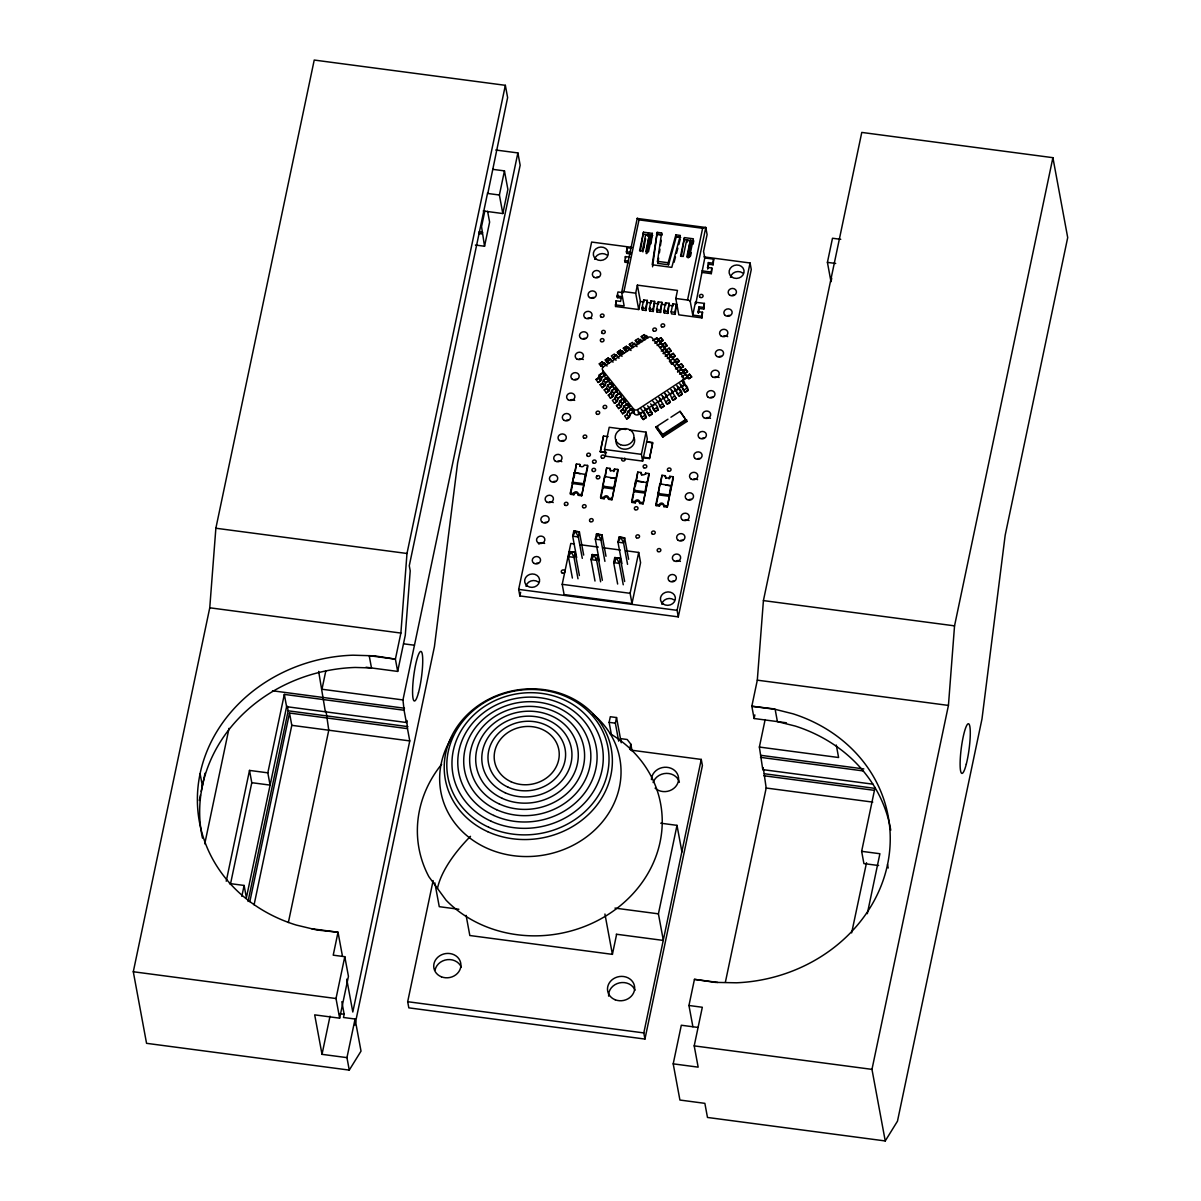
<?xml version="1.0" encoding="UTF-8"?>
<svg xmlns="http://www.w3.org/2000/svg" width="1201" height="1201" viewBox="0 0 1201 1201"><rect width="100%" height="100%" fill="white"/><g stroke="black" fill="none" stroke-linecap="round" stroke-linejoin="round"><path stroke-width="1.5" d="M341.835 1001.709L344.162 1014.275L343.486 1017.487L355.076 1019.018L361.021 1051.13L349.266 1070.106L146.552 1043.324L133.296 971.744L209.755 607.796L215.865 528.23L314.227 60.05L505.351 85.316L507.618 97.581L487.801 193.481L499.391 195.012L502.814 213.553L483.222 210.956M366.005 667.231L397.681 671.419L395.399 659.139L400.879 633.062L406.989 553.481L505.351 85.316M786.43 722.792L754.093 718.513L751.826 706.248L757.306 680.171L763.416 600.59L861.778 132.425L1052.902 157.676L1067.704 237.573L1005.177 535.211L981.983 718.964L897.477 1121.179L885.242 1140.95L707.479 1117.455L704.867 1103.344L679.916 1100.041L673.206 1063.846L681.312 1025.234L697.916 1027.425M885.242 1140.95L871.971 1069.37L948.43 705.422L954.54 625.856L1052.902 157.676M657.487 261.338L661.616 232.949L657.172 232.363L652.188 264.775L671.794 267.358L680.336 235.426L675.878 234.826L668.176 262.749L668.567 264.79L657.863 263.379L657.487 261.338L668.176 262.749M657.863 263.379L658.643 258.065M659.424 252.735L659.934 249.192M660.445 245.635L661.226 240.32M652.563 266.817L657.172 232.363M199.306 800.512L200.447 795.047M201.213 791.399L205.041 773.204M204.755 843.838L229.016 728.361M226.238 881.219L249.508 770.411L267.823 772.843L270.09 785.109L251.79 782.692L249.508 770.411M230.412 884.416L251.79 782.692M241.821 896.366L244.118 885.452L229.511 883.516M267.823 772.843L284.322 694.403L404.076 710.241L406.358 722.507L286.604 706.683L284.322 694.403M286.604 706.683L246.4 897.717L244.118 885.452M248.037 901.471L288.165 710.812L287.309 706.203M249.823 901.711L289.516 713.049L407.484 728.647L409.766 740.912L352.809 1012.008L346.729 979.16M254.087 904.833L291.798 725.329L289.516 713.049M325.801 670.999L321.973 689.239L402.966 699.943L404.076 710.241M288.36 922.533L328.774 730.208L326.056 711.322M484.814 211.046L481.541 226.644L484.543 246.25L475.401 245.034M484.543 246.25L489.618 222.11L487.606 211.316M397.681 671.419L405.262 635.329L410.217 570.835L409.271 565.761L487.651 192.67L487.801 193.481M499.391 195.012L504.45 170.887L492.875 169.356M349.266 1070.106L346.954 1057.631L322.018 1054.343L330.035 1016.151M322.018 1054.343L314.692 1014.86L339.643 1018.163L336.01 998.526L344.792 956.702L333.217 955.17L338.021 932.246L311.84 928.778M502.814 213.553L507.888 189.413L504.45 170.887M402.966 699.943L517.886 152.932L495.758 150.005M339.643 1018.163L348.44 976.338L344.792 956.702M406.358 722.507L406.779 720.495L407.484 728.647M346.954 1057.631L355.076 1019.018M354.926 1025.038L434.432 646.603L457.626 462.835L520.153 165.198L517.886 152.932M630.615 750.085L701.264 759.422L702.405 765.562L644.937 1039.06L408.82 1007.849L407.679 1001.709L433.126 880.573M704.011 256.894L750.07 262.989L751.271 269.534L678.295 616.879L519.868 595.936L518.667 589.391L591.628 242.047L632.161 247.406M519.868 595.936L520.634 592.288M585.397 473.975L583.461 484.964L572.322 483.493L574.258 472.503L585.668 474.515M570.31 493.086L576.435 463.961L579.768 464.412A2.282 2.027 -10.5 0 0 581.584 466.709A2.282 2.027 -10.5 0 0 584.226 464.997L587.559 465.433L587.799 466.664L581.674 495.788L578.342 495.337A2.282 2.027 -10.5 0 0 576.525 493.041A2.282 2.027 -10.5 0 0 573.883 494.752L570.535 494.317L570.31 493.086L573.658 493.521A2.282 2.027 -10.5 0 1 576.3 491.81A2.282 2.027 -10.5 0 1 578.101 494.121L578.342 495.337M570.535 494.317L572.292 485.985M572.637 484.318L573.312 481.106M573.988 477.878L574.663 474.665M574.994 473.089L576.435 463.961M699.087 306.825L699.387 308.462L703.846 309.047L703.546 307.411L699.087 306.825L698.066 311.659L702.525 312.245L701.985 317.905L678.82 314.842L675.788 298.479L677.469 290.432L637.371 285.132L640.403 301.496L638.722 309.543L615.558 306.48L616.098 300.82L620.557 301.406L621.563 296.587L617.104 296.001L617.96 291.978L623.304 292.684M628.408 262.704L624.85 262.238L625.391 256.579L629.849 257.164M626.397 251.745L630.855 252.345L631.156 253.981L626.712 253.381L626.397 251.745L627.252 247.736L630.81 248.202M615.558 306.48L616.098 300.82M621.863 298.223L617.419 297.638L617.975 294.951M626.712 253.381L627.252 247.736M615.257 304.844L624.16 306.015L621.638 292.444L637.266 218.192L639.007 219.873L702.615 228.28L705.753 227.364L707.104 234.54L703.561 251.429L704.777 257.975L695.784 303.853L695.469 302.217L704.386 303.403L703.846 309.047M625.841 550.749L638.692 552.445L640.583 562.668L631.996 603.533L564.095 594.555L562.203 584.332L570.79 543.468L574.453 543.948M621.638 292.444A2.552 1.096 11.9 0 1 623.919 291.618L639.007 219.873M579.392 575.519L575.084 552.295L569.469 551.559L568.403 556.633L572.382 578.056M583.686 555.087L579.377 531.863L573.763 531.127L572.697 536.201L576.675 557.624M581.674 495.788L587.559 465.433M650.987 243.833L652.368 233.384L643.466 232.198L639.578 250.709L642.25 251.054L645.628 234.961L649.186 235.441L646.198 253.576M640.313 251.069L643.466 232.198M606.49 452.897L600.245 451.531L603.502 436.008L608.111 436.609M600.35 452.086L603.502 436.008M643.751 247.736L645.628 238.804M642.895 251.925L644.412 244.779M638.722 309.543L635.689 293.179L637.371 285.132M647.789 236.357L648.54 232.784M649.186 235.441L645.808 251.519L648.48 251.88L652.368 233.384M629.474 429.958L646.048 432.15L647.309 438.92L642.64 461.109L605.799 456.23L604.538 449.459L609.207 427.286L625.781 429.478M646.904 253.516L650.747 235.246M615.648 477.968L613.711 488.972L602.572 487.486L604.508 476.497L615.903 478.508L610.333 477.773M600.56 497.079L606.67 467.97L610.018 468.405A2.282 2.027 -10.5 0 0 611.834 470.717A2.282 2.027 -10.5 0 0 614.477 468.99L617.809 469.441L618.05 470.657L611.925 499.781L608.577 499.346A2.282 2.027 -10.5 0 0 606.775 497.034A2.282 2.027 -10.5 0 0 604.133 498.76L600.785 498.31L600.56 497.079L603.908 497.529A2.282 2.027 -10.5 0 1 606.55 495.803A2.282 2.027 -10.5 0 1 608.352 498.115L608.577 499.346M600.785 498.31L603.563 485.099M605.244 477.082L606.67 467.97M641.98 307.981L643.676 299.935L647.324 300.415L646.018 310.504L642.37 310.023L641.98 307.981L645.628 308.462L646.018 310.504M642.37 310.023L643.045 306.81M605.98 556.288L602.016 534.865L596.402 534.115L595.336 539.189L599.299 560.612M645.628 308.462L647.324 300.415M649.276 308.942L650.972 300.896L654.605 301.376L653.299 311.464L649.651 310.984L649.276 308.942L652.924 309.423L653.299 311.464M649.651 310.984L650.326 307.771M611.925 499.781L617.809 469.441M652.924 309.423L654.605 301.376M656.572 309.903L658.253 301.856L661.901 302.337L660.595 312.425L656.947 311.945L656.572 309.903L660.22 310.383L660.595 312.425M656.947 311.945L657.623 308.732M660.22 310.383L661.901 302.337M663.853 310.864L665.549 302.817L669.197 303.313L667.876 313.401L664.243 312.921L663.853 310.864L667.501 311.344L667.876 313.401M664.243 312.921L664.919 309.693M628.618 559.276L624.64 537.853L619.025 537.117L617.96 542.176L621.938 563.599M667.501 311.344L669.197 303.313M690.185 240.861L686.807 256.939L689.479 257.299L693.367 238.789L684.45 237.618L680.562 256.113L683.234 256.474L686.612 240.38L690.185 240.861L687.557 257.194M681.297 256.489L684.45 237.618M646.769 482.081L644.832 493.071L633.693 491.599L635.629 480.61L647.024 482.622M671.149 311.825L672.845 303.793L676.478 304.273L675.172 314.362L671.524 313.881L671.149 311.825L674.797 312.32L675.172 314.362M631.681 501.192L637.791 472.083L641.139 472.518A2.282 2.027 -10.5 0 0 642.94 474.83A2.282 2.027 -10.5 0 0 645.598 473.104L648.93 473.554L649.156 474.77L643.045 503.895L639.698 503.459A2.282 2.027 -10.5 0 0 637.896 501.147A2.282 2.027 -10.5 0 0 635.239 502.859L631.906 502.423L631.681 501.192L635.014 501.643A2.282 2.027 -10.5 0 1 637.671 499.916A2.282 2.027 -10.5 0 1 639.472 502.228L639.698 503.459M642.64 461.109L641.394 454.338L646.048 432.15M631.906 502.423L633.648 494.091M634.008 492.425L634.683 489.212M635.359 486L636.035 482.772M636.365 481.196L637.791 472.083M674.797 312.32L676.478 304.273M688.143 257.975L691.221 243.353L690.635 240.185M690.56 255.978L691.266 252.615M693.037 244.208L693.743 240.846L684.825 239.66M649.486 458.587L652.638 442.493L646.498 441.683L652.744 443.064L649.486 458.587L643.346 457.776M643.045 503.895L648.93 473.554M701.985 317.905L701.684 316.268L692.767 315.082L690.26 301.511A2.552 1.096 11.9 0 0 687.542 300.04L702.615 228.28M690.26 301.511L705.798 227.499L637.191 218.432M631.996 603.533L630.105 593.309L638.692 552.445M692.767 315.082L695.469 302.217M611.459 734.967L609.132 722.356L610.303 716.727L616.548 717.552L621.217 742.758M670.969 485.279L669.032 496.283L657.893 494.797L659.829 483.808L671.224 485.82L665.654 485.084M655.866 504.39L661.991 475.281L665.339 475.716A2.282 2.027 -10.5 0 0 667.14 478.028A2.282 2.027 -10.5 0 0 669.798 476.302L673.13 476.752L673.356 477.968L667.246 507.092L663.898 506.657A2.282 2.027 -10.5 0 0 662.096 504.345A2.282 2.027 -10.5 0 0 659.439 506.071L656.106 505.621L655.866 504.39L659.214 504.84A2.282 2.027 -10.5 0 1 661.871 503.114A2.282 2.027 -10.5 0 1 663.673 505.426L663.898 506.657M656.106 505.621L658.869 492.41M660.565 484.393L661.991 475.281M708.68 264.22L707.674 269.054L708.38 262.584L712.839 263.169L713.139 264.805L708.68 264.22L708.38 262.584M699.387 308.462L698.381 313.296L698.066 311.659M618.695 741.182L615.362 723.182L616.548 717.552M701.684 316.268L702.525 312.245M703.546 307.411L704.386 303.403M702.375 272.477L711.277 273.663L711.818 268.003L707.359 267.418M712.839 263.169L713.679 259.146L704.777 257.975M711.277 273.663L711.818 268.003M713.139 264.805L713.679 259.146M667.246 507.092L673.13 476.752M629.684 749.409L630.795 744.11L627.192 739.501L620.332 738.585M678.295 616.879L677.094 610.333L750.07 262.989M466.093 915.357L469.831 935.519L612.405 954.36L616.593 934.423M616.293 934.213L663.342 940.428L658.418 913.841L677.004 825.357L660.715 823.195M644.937 1039.06L643.811 1032.92L701.264 759.422M831.723 278.287L831.002 281.725L827.414 262.373L832.488 238.248L840.76 239.329M692.902 1026.765L688.954 1005.492L694.448 979.355L717.763 982.433M754.093 718.513L754.859 714.91M673.206 1063.846L698.156 1067.149L694.208 1045.876L702.315 1007.264L688.954 1005.492M873.037 784.193L762.77 769.616L759.377 747.052L765.142 719.594M762.77 769.616L763.19 767.604M725.389 982.178L766.178 788.021L763.476 769.135M878.622 865.531L863.909 863.594L861.642 851.329L875.049 787.481M851.644 932.907L866.522 862.738M867.317 913.676L879.898 853.731L861.642 851.329M674.061 262.313L675.487 256.984M676.448 253.441L677.859 248.112M678.82 244.569L680.231 239.239M668.567 264.79L676.253 236.882L675.878 234.826M598.278 378.015L599.359 374.802L603.112 372.37L605.154 374.982L601.926 377.534L600.845 380.747L598.143 382.488L596.026 379.471L598.278 378.015L600.32 380.627L598.143 382.488M600.32 380.627L601.401 377.414L605.154 374.982M602.362 383.239L603.442 380.011L607.196 377.594L609.237 380.192L606.01 382.744L604.929 385.971L602.241 387.713L600.11 384.695L602.362 383.239L604.403 385.851L602.241 387.713M604.403 385.851L605.484 382.624L609.237 380.192M606.445 388.448L607.526 385.236L611.279 382.804L613.321 385.416L610.093 387.968L609.012 391.181L606.325 392.922L604.208 389.905L606.445 388.448L608.487 391.061L606.325 392.922M608.487 391.061L609.568 387.848L613.321 385.416M610.528 393.673L611.624 390.445L615.362 388.028L617.404 390.625L614.176 393.177L613.095 396.405L610.408 398.147L608.291 395.129L610.528 393.673L612.57 396.285L610.408 398.147M612.57 396.285L613.666 393.057L617.404 390.625M614.612 398.882L615.708 395.669L619.446 393.237L621.487 395.85L618.26 398.402L617.179 401.614L614.492 403.356L612.375 400.338L614.612 398.882L616.668 401.494L614.492 403.356M615.137 399.002L616.218 395.79L619.446 393.237M616.668 401.494L617.749 398.282L621.487 395.85M618.71 404.106L619.791 400.879L623.529 398.462L625.571 401.059L622.343 403.611L621.262 406.839L618.575 408.58L616.458 405.563L618.71 404.106L620.752 406.719L618.575 408.58M620.752 406.719L621.833 403.491L625.571 401.059M622.794 409.316L623.874 406.103L627.613 403.671L629.654 406.283L626.427 408.835L625.346 412.048L622.658 413.79L620.542 410.772L622.794 409.316L624.835 411.928L622.658 413.79M624.835 411.928L625.916 408.7L629.654 406.283M626.877 414.54L627.958 411.312L631.696 408.895L633.738 411.493L630.525 414.045L629.429 417.272L626.742 419.014L624.625 415.996L626.877 414.54L628.919 417.152L626.742 419.014M628.919 417.152L630 413.925L633.738 411.493M600.89 365.689L603.878 363.753L602.347 361.801L599.359 363.738L600.89 365.689L604.493 362.807L607.045 366.065M601.866 365.554L601.266 366.5L599.359 363.738M603.878 363.753L604.493 362.807M604.268 364.549L604.869 363.603M606.88 361.816L609.883 359.865L608.352 357.913L605.349 359.85L606.88 361.816L610.483 358.919L613.035 362.192M607.871 361.666L607.256 362.612L605.349 359.85M609.883 359.865L610.483 358.919M616.488 355.046L612.885 357.928L616.488 355.046L619.04 358.303M613.861 357.778L613.261 358.724L611.354 355.976L614.342 354.025L615.873 355.991M618.875 354.04L621.878 352.103L620.347 350.152L617.344 352.088L618.875 354.04L622.478 351.157L624.175 353.334M621.878 352.103L622.478 351.157M628.468 347.269L624.865 350.167L628.468 347.269L631.02 350.527M625.856 350.016L625.256 350.962L623.334 348.2L626.337 346.263L627.868 348.215M628.859 348.065L628.243 349.011L626.337 346.263M630.87 346.278L633.873 344.327L632.342 342.375L629.339 344.312L630.87 346.278L634.473 343.381L637.025 346.654M631.846 346.128L631.246 347.074L629.339 344.312M633.873 344.327L634.473 343.381M636.86 342.39L639.863 340.453L638.332 338.487L635.329 340.438L636.86 342.39L640.463 339.508L642.175 341.669M635.329 340.438L637.251 343.186L637.851 342.24M639.863 340.453L640.463 339.508M642.865 338.502L645.868 336.565L644.321 334.614L641.334 336.55L642.865 338.502L646.468 335.619L648.165 337.796M643.841 338.352L643.241 339.298L641.334 336.55M645.868 336.565L646.468 335.619M657.848 426.715L657.593 427.856L662.186 433.726L663.462 433.876L684.66 420.155L684.9 419.014M602.752 370.403L633.588 409.001A3.018 2.687 -10.5 0 0 637.761 409.526L682.363 380.372A2.987 2.657 -10.5 0 0 683.114 376.619L652.023 337.781A2.987 2.657 -10.5 0 0 648.105 337.496L603.563 366.74A3.002 2.672 -10.5 0 0 602.752 370.403L603.653 375.312L618.5 393.898M620.797 396.75L634.503 413.91A3.018 2.687 -10.5 0 0 638.677 414.435L683.264 385.281M599.434 364.143L602.347 361.801M605.424 360.27L608.352 357.913M620.422 350.557L622.253 352.899L622.854 351.953L619.251 354.835L617.419 352.493L620.347 350.152M626.412 346.669L623.334 348.2M641.409 336.956L644.321 334.614M637.251 343.186L640.238 341.249M653.014 340.288L656.767 337.871L660.73 341.745L662.967 340.288L660.925 337.691L658.688 339.147M653.089 340.709L656.392 338.562L660.355 342.45L662.967 340.288M658.313 339.838L660.925 337.691M655.055 342.901L658.809 340.468L660.73 341.745M655.13 343.306L658.433 341.174M603.968 380.132L607.196 377.594M657.097 345.513L660.85 343.081L664.814 346.969L667.05 345.513L665.009 342.901L662.772 344.357M658.283 345.197L660.475 343.771M602.887 383.359L600.11 384.695M662.397 345.062L665.009 342.901M660.4 347.314L662.892 345.693L664.814 346.969M660.325 347.81L662.517 346.383L664.438 347.659L667.05 345.513M666.855 349.581L669.092 348.125L671.149 350.722L668.897 352.178L664.934 348.305L661.256 351.127M609.147 384.635L611.279 382.804M662.367 350.422L664.558 348.996L666.48 350.272M606.97 388.569L604.208 389.905M663.222 353.334L666.975 350.902L668.897 352.178M663.297 353.74L666.6 351.608L668.522 352.884L671.149 350.722M615.362 388.028L612.135 390.565L611.054 393.793L608.291 395.129M665.264 355.946L669.017 353.514L672.98 357.403L675.232 355.946L673.191 353.334L670.939 354.79M665.354 356.352L668.657 354.205L672.605 358.093L675.232 355.946M670.563 355.496L673.191 353.334M667.321 358.544L671.059 356.127L672.98 357.403M668.492 358.243L670.698 356.817M673.1 358.739L669.362 361.156L671.404 363.768L675.142 361.336L677.064 362.612L679.316 361.156L677.274 358.559L675.022 360.015L673.1 358.739L675.142 361.336M674.647 360.705L677.274 358.559M671.479 364.173L674.782 362.041L676.688 363.318L679.316 361.156M674.692 365.569L677.184 363.948L681.147 367.836L683.399 366.38L681.357 363.768L679.105 365.224M623.529 398.462L620.301 400.999L622.343 403.611M619.221 404.227L616.458 405.563M675.487 368.977L679.226 366.56L681.147 367.836M676.658 368.677L678.865 367.251L680.772 368.527L683.399 366.38M624.385 406.223L627.613 403.671M677.529 371.589L681.267 369.157L685.231 373.046L687.482 371.589L685.441 368.992L683.189 370.448M677.604 371.995L680.907 369.863M682.814 371.139L685.441 368.992M679.571 374.202L683.309 371.77L685.231 373.046M680.742 373.901L682.949 372.475L684.855 373.751L687.482 371.589M681.613 376.814L685.351 374.382L689.314 378.27L691.566 376.814L689.524 374.202L687.272 375.658M628.483 411.433L631.696 408.895M686.897 376.363L689.524 374.202M683.654 379.411L687.392 376.994L689.314 378.27M683.729 379.831L687.032 377.684L688.939 378.961L691.566 376.814M643.316 411.853C649.966 417.768 641.439 423.292 640.313 413.805L643.316 411.853L640.764 408.595M649.321 407.98L650.747 411.523L647.759 413.474L646.318 409.916L649.321 407.98L647.609 405.803M655.085 404.106C662.126 409.871 653.404 415.606 652.308 406.028L655.311 404.091L652.834 401.239M679.301 388.554C685.951 394.468 677.424 399.993 676.298 390.49L679.301 388.554L677.589 386.377M685.291 384.665C691.941 390.58 683.414 396.105 682.288 386.617L685.291 384.665L682.814 381.813M641.754 417.347L644.757 415.411M653.749 409.586L656.752 407.649M661.286 407.664C667.936 402.32 660.79 411.418 659.739 405.698L662.742 403.761L658.824 397.351M668.747 399.873C673.07 402.065 666.315 406.448 665.744 401.825L668.747 399.873L664.829 393.463M673.266 399.888C679.931 394.544 672.77 403.656 671.734 397.936L674.737 395.985L670.819 389.589M677.739 394.048L680.742 392.111M683.729 390.16L686.732 388.223M643.286 419.314L646.288 417.363M652.278 413.489C643.796 418.113 656.527 414.48 650.747 411.523M655.281 411.538L658.283 409.601M667.276 403.776L670.278 401.825M679.271 396L682.273 394.063M685.261 392.126L688.263 390.175M670.954 417.227L680.036 411.342L686.987 421.461L662.757 437.149L655.821 427.046L667.936 419.194M662.757 437.149L662.457 435.513L686.687 419.825M656.482 234.12L661.826 234.826M676.073 236.702L679.646 237.182M657.548 234.405L662.006 234.991L661.616 232.949M676.253 236.882L680.712 237.468M643.841 234.24L652.759 235.426M827.414 262.373L835.686 263.469M478.944 231.883L482.607 232.363M478.614 233.489L482.262 233.97M624.55 260.602L628.108 261.067M702.06 270.841L710.977 272.026M623.919 291.618L635.689 293.179M675.788 298.479L687.542 300.04M640.403 301.496L644.051 301.976L643.676 299.935M647.699 302.457L651.347 302.937L650.972 300.896M654.995 303.418L658.643 303.913L658.253 301.856M662.276 304.393L665.924 304.874L665.549 302.817M669.573 305.354L673.221 305.835L672.845 303.793M604.538 449.459L641.394 454.338M600.245 451.531L606.385 452.342M643.241 457.206L649.381 458.016M580.098 473.779L574.258 472.503M637.746 481.391L643.316 482.126M572.231 482.156L583.371 483.628M602.482 486.15L613.621 487.621M633.603 490.263L644.742 491.734M657.803 493.461L668.942 494.932M578.101 494.121L581.449 494.557M608.352 498.115L611.699 498.55M639.472 502.228L642.82 502.664M663.673 505.426L667.005 505.861M579.963 544.684L598.308 547.101M603.818 547.836L620.332 550.013M215.865 528.23L406.989 553.481M763.416 600.59L954.54 625.856M562.203 584.332L630.105 593.309M518.667 589.391L677.094 610.333M209.755 607.796L400.879 633.062M757.306 680.171L948.43 705.422M403.596 643.811L414.45 645.237M609.132 722.356L615.362 723.182M759.377 747.052L838.598 757.516L836.286 745.04M272.492 690.785L404.497 708.23M760.924 755.339L863.834 768.94M760.503 757.351L863.414 770.952M288.165 710.812L407.905 726.635M764.331 773.744L874.598 788.321M763.911 775.756L874.178 790.318M291.798 725.329L409.766 740.912M766.178 788.021L872.782 802.118M614.972 908.106L658.418 913.841M458.872 909.262L439.266 906.68L434.837 882.84M407.679 1001.709L643.811 1032.92M133.296 971.744L336.01 998.526M694.208 1045.876L871.971 1069.37M339.147 1013.614L344.162 1014.275M694.448 979.355L715.286 982.388L736.528 982.793A155.019 137.89 -10.5 0 0 887.539 864.525A155.019 137.89 -10.5 0 0 793.035 713.814L772.783 708.74L751.826 706.248L775.14 709.326L777.407 721.606L795.317 726.08A155.019 137.89 -10.5 0 1 890.752 830.191M619.025 537.117L624.64 537.853L623.574 542.927L627.553 564.35M596.402 534.115L602.016 534.865L600.95 539.925L604.914 561.362M573.763 531.127L579.377 531.863L578.312 536.937L582.29 558.36M569.469 551.559L575.084 552.295L574.018 557.369L577.996 578.792M661 338.097L663.042 340.709M665.084 343.306L667.125 345.918M671.224 351.142L669.092 348.125M673.266 353.74L675.307 356.352M677.349 358.964L679.391 361.576M683.474 366.785L681.357 363.768M685.516 369.398L687.557 372.01M689.599 374.607L691.641 377.219M675.022 360.015L677.064 362.612M656.767 337.871L660.355 342.45M660.85 343.081L662.892 345.693M664.934 348.305L666.975 350.902M669.017 353.514L672.605 358.093M677.184 363.948L679.226 366.56M681.267 369.157L684.855 373.751M685.351 374.382L687.392 376.994M664.558 348.996L666.6 351.608M688.338 390.58L685.065 384.695M644.412 335.019L646.243 337.361M680.592 384.44L682.288 386.617M643.466 337.556L645.162 339.733M679.811 383.765L685.336 392.532M676.824 385.701L682.348 394.468M674.602 388.328L676.298 390.49M673.821 387.638L679.346 396.42M637.476 341.444L639.172 343.621M671.599 390.265L673.296 392.442L670.308 394.378L667.831 391.526M674.512 396.015L676.343 398.357M631.471 345.333L633.182 347.509M671.509 397.951L673.341 400.293M664.754 393.057L667.306 396.315L664.303 398.267L662.607 396.09M686.987 421.461L680.036 411.342M668.507 399.903L670.353 402.245M625.481 349.221L627.177 351.383M661.826 395.414L665.744 401.825M665.519 401.84L667.351 404.182M659.604 398.026L661.301 400.203L658.313 402.155L655.836 399.302M662.517 403.776L664.348 406.118M619.476 353.094L622.028 356.352M659.514 405.728L661.361 408.07M656.527 407.664L658.358 410.006M650.612 403.851L652.308 406.028M613.486 356.982L616.038 360.24M655.356 411.958L652.083 406.058M652.353 413.895L649.08 407.995M644.607 407.74L646.318 409.916M643.841 407.064L649.366 415.831M607.481 360.87L609.192 363.047M655.821 427.046L662.457 435.513M646.363 417.783L643.09 411.883M638.617 411.628L640.313 413.805M601.491 364.744L603.187 366.921M643.361 419.719L640.088 413.82M605.229 375.388L603.187 372.775L599.884 374.922L598.804 378.135L596.026 379.471M607.271 378L609.312 380.612M615.437 388.433L617.479 391.046M619.521 393.643L621.563 396.255M623.604 398.867L625.646 401.479M627.688 404.076L629.729 406.689M631.786 409.301L633.828 411.913M599.359 374.802L601.401 377.414M603.442 380.011L605.484 382.624M607.526 385.236L609.568 387.848M611.624 390.445L613.666 393.057M615.708 395.669L617.749 398.282M619.791 400.879L621.833 403.491M623.874 406.103L625.916 408.7M627.958 411.312L630 413.925M625.346 412.048L623.304 409.436L620.542 410.772M670.068 394.393L671.734 397.936M658.088 402.17L659.739 405.698M887.539 864.525L888.185 868.038M686.612 240.38L687.002 242.437M683.114 376.619L683.729 379.891M682.363 380.372L682.964 383.644M669.798 476.302L670.023 477.533M625.391 256.579L625.691 258.215M665.339 475.716L665.564 476.947A2.282 2.027 -10.5 0 0 665.924 478.448M659.214 504.84L659.439 506.071M617.104 296.001L617.419 297.638M637.761 409.526L638.677 414.435M645.598 473.104L645.823 474.335M633.588 409.001L634.503 413.91M641.139 472.518L641.364 473.749A2.282 2.027 -10.5 0 0 641.724 475.251M635.014 501.643L635.239 502.859M614.477 468.99L614.702 470.222M677.004 825.357L681.928 851.944M610.018 468.405L610.258 469.636A2.282 2.027 -10.5 0 0 610.603 471.137M624.655 581.494L620.347 558.285L614.732 557.549L613.666 562.608L617.644 584.031M623.259 584.782L619.281 563.359L616.533 557.865L614.732 557.549L615.392 561.107M603.908 497.529L604.133 498.76M602.347 580.293L597.723 555.297L592.108 554.547L591.042 559.621L595.005 581.044M579.768 464.412L580.008 465.643A2.282 2.027 -10.5 0 0 580.008 466.423M600.62 581.794L596.657 560.357L593.894 554.877L592.108 554.547L592.769 558.12M630.795 744.11L632.086 751.03M573.658 493.521L573.883 494.752M604.929 914.021L612.405 954.36M318.655 671.404L325.351 711.803M342.375 955.696L338.021 932.246L316.824 929.979L296.302 925.07A155.214 138.055 -10.5 0 1 200.087 773.669A155.214 138.055 -10.5 0 1 353.004 655.191L374.427 655.836L395.399 659.139L369.202 655.686L371.484 667.951L355.286 667.456A155.214 138.055 -10.5 0 0 202.489 838.133M200.087 773.669L202.369 785.934M669.693 478.283A2.282 2.027 -10.5 0 1 669.062 478.869M634.143 437.704A9.413 8.362 -10.5 0 1 625.991 449.159A9.413 8.362 -10.5 0 1 616.083 439.596M730.448 277.281A7.521 6.681 -10.5 0 1 742.698 272.987M714.985 376.964A4.158 3.693 -10.5 0 1 719.054 377.504M525.978 586.253A7.521 6.681 -10.5 0 1 538.228 581.96M697.811 458.692A4.158 3.693 -10.5 0 1 699.958 458.467M676.343 560.852A4.158 3.693 -10.5 0 1 680.427 561.392M594.66 259.326A7.521 6.681 -10.5 0 1 606.91 255.032M553.436 481.601A4.158 3.693 -10.5 0 1 555.568 481.376M723.572 336.1A4.158 3.693 -10.5 0 1 727.641 336.64M661.766 604.193A7.521 6.681 -10.5 0 1 674.016 599.899M596.717 475.896A1.847 1.636 -10.5 0 1 596.777 476.752M672.05 581.284A4.158 3.693 -10.5 0 1 674.196 581.059M680.637 540.42A4.158 3.693 -10.5 0 1 682.784 540.195M684.93 519.988A4.158 3.693 -10.5 0 1 689.014 520.528M689.224 499.556A4.158 3.693 -10.5 0 1 691.371 499.331M693.517 479.124A4.158 3.693 -10.5 0 1 697.586 479.664M702.105 438.26A4.158 3.693 -10.5 0 1 704.251 438.035M706.398 417.828A4.158 3.693 -10.5 0 1 710.467 418.368M710.692 397.396A4.158 3.693 -10.5 0 1 712.824 397.171M719.279 356.532A4.158 3.693 -10.5 0 1 721.411 356.307M727.866 315.668A4.158 3.693 -10.5 0 1 729.998 315.443M732.16 295.236A4.158 3.693 -10.5 0 1 734.291 295.011M536.262 563.329A4.158 3.693 -10.5 0 1 538.393 563.119M538.784 544.053A4.158 3.693 -10.5 0 1 544.623 543.437M544.849 522.465A4.158 3.693 -10.5 0 1 546.98 522.255M549.142 502.033A4.158 3.693 -10.5 0 1 553.211 502.573M557.729 461.169A4.158 3.693 -10.5 0 1 561.798 461.709M562.023 440.737A4.158 3.693 -10.5 0 1 564.155 440.512M566.302 420.305A4.158 3.693 -10.5 0 1 568.448 420.08M570.595 399.873A4.158 3.693 -10.5 0 1 574.678 400.413M574.889 379.441A4.158 3.693 -10.5 0 1 577.035 379.216M579.182 359.009A4.158 3.693 -10.5 0 1 583.266 359.549M583.476 338.577A4.158 3.693 -10.5 0 1 585.623 338.352M587.769 318.145A4.158 3.693 -10.5 0 1 591.838 318.685M592.063 297.713A4.158 3.693 -10.5 0 1 594.21 297.488M596.357 277.281A4.158 3.693 -10.5 0 1 598.503 277.056M624.625 458.106A1.847 1.636 -10.5 0 1 624.82 460.418A1.847 1.636 -10.5 0 1 622.223 460.689A1.847 1.636 -10.5 0 1 622.028 458.377M684.03 381.528A2.987 2.657 -10.5 0 1 684.075 384.5M614.372 470.972A2.282 2.027 -10.5 0 1 613.756 471.558M653.119 782.557A13.646 12.145 -10.5 0 1 666.555 773.369A13.646 12.145 -10.5 0 1 679.391 782.271M651.407 779.584A13.646 12.145 -10.5 0 1 668.927 767.619A13.646 12.145 -10.5 0 1 676.583 785.394A13.646 12.145 -10.5 0 1 655.1 788.156M435.092 969.988A13.646 12.145 -10.5 0 1 447.448 959.644A13.646 12.145 -10.5 0 1 461.289 967.255M608.637 996.139A13.646 12.145 -10.5 0 1 619.431 982.898A13.646 12.145 -10.5 0 1 635.044 990.209M609.943 733.571A122.862 109.276 -10.5 0 1 630.135 896.712A122.862 109.276 -10.5 0 1 446.066 900.18L428.877 876.7A122.862 109.276 -10.5 0 1 441.638 764.256M437.479 888.44A104.412 43.867 -36.2 0 1 470.492 836.316M593.234 714.355A91.006 80.947 -10.5 0 1 600.095 824.547A91.006 80.947 -10.5 0 1 477.593 843.312A91.006 80.947 -10.5 0 1 452.927 735.853M597.723 555.297L596.657 560.357L591.042 559.621L593.894 554.877L597.723 555.297M620.347 558.285L619.281 563.359L613.666 562.608L616.533 557.865L620.347 558.285M575.564 531.458L572.697 536.201L578.312 536.937L575.564 531.458M571.271 551.89L568.403 556.633L574.018 557.369L571.271 551.89M598.188 534.445L595.336 539.189L600.95 539.925L598.188 534.445M620.827 537.432L617.96 542.176L623.574 542.927L620.827 537.432M418.458 692.782A24.981 3.918 -82.5 0 0 421.596 651.978A24.981 3.918 -82.5 0 0 412.904 683.894A24.981 3.918 -82.5 0 0 418.458 692.782M620.512 444.715A9.413 8.362 -10.5 0 0 633.948 436.023A9.413 8.362 -10.5 0 0 619.311 430.258A9.413 8.362 -10.5 0 0 620.512 444.715M583.07 507.588A1.847 1.636 -10.5 0 0 586.073 506.537A1.847 1.636 -10.5 0 0 583.656 504.765A1.847 1.636 -10.5 0 0 583.07 507.588M538.003 542.732A4.158 3.693 -10.5 0 0 544.774 540.345A4.158 3.693 -10.5 0 0 539.339 536.352A4.158 3.693 -10.5 0 0 538.003 542.732M602.241 333.308A1.847 1.636 -10.5 0 0 605.244 332.257A1.847 1.636 -10.5 0 0 602.827 330.485A1.847 1.636 -10.5 0 0 602.241 333.308M550.884 481.436A4.158 3.693 -10.5 0 0 557.654 479.049A4.158 3.693 -10.5 0 0 552.22 475.056A4.158 3.693 -10.5 0 0 550.884 481.436M595.921 259.026A7.521 6.681 -10.5 0 0 608.156 254.732A7.521 6.681 -10.5 0 0 598.338 247.511A7.521 6.681 -10.5 0 0 595.921 259.026M731.709 276.981A7.521 6.681 -10.5 0 0 743.959 272.672A7.521 6.681 -10.5 0 0 734.126 265.466A7.521 6.681 -10.5 0 0 731.709 276.981M561.918 572.832A1.847 1.636 -10.5 0 0 564.92 571.781A1.847 1.636 -10.5 0 0 562.503 570.01A1.847 1.636 -10.5 0 0 561.918 572.832M663.027 603.893A7.521 6.681 -10.5 0 0 675.277 599.599A7.521 6.681 -10.5 0 0 665.444 592.378A7.521 6.681 -10.5 0 0 663.027 603.893M601.641 457.971A1.847 1.636 -10.5 0 0 604.643 456.92A1.847 1.636 -10.5 0 0 602.226 455.134A1.847 1.636 -10.5 0 0 601.641 457.971M712.433 376.784A4.158 3.693 -10.5 0 0 719.204 374.412A4.158 3.693 -10.5 0 0 713.769 370.418A4.158 3.693 -10.5 0 0 712.433 376.784M527.239 585.938A7.521 6.681 -10.5 0 0 539.489 581.644A7.521 6.681 -10.5 0 0 529.656 574.438A7.521 6.681 -10.5 0 0 527.239 585.938M592.558 471.257A1.847 1.636 -10.5 0 0 595.576 470.207A1.847 1.636 -10.5 0 0 593.159 468.435A1.847 1.636 -10.5 0 0 592.558 471.257M643.781 467.744A1.847 1.636 -10.5 0 0 646.784 466.679A1.847 1.636 -10.5 0 0 644.367 464.907A1.847 1.636 -10.5 0 0 643.781 467.744M533.709 563.164A4.158 3.693 -10.5 0 0 540.48 560.777A4.158 3.693 -10.5 0 0 535.045 556.784A4.158 3.693 -10.5 0 0 533.709 563.164M600.98 341.534A1.847 1.636 -10.5 0 0 603.983 340.483A1.847 1.636 -10.5 0 0 601.566 338.712A1.847 1.636 -10.5 0 0 600.98 341.534M695.259 458.512A4.158 3.693 -10.5 0 0 702.045 456.14A4.158 3.693 -10.5 0 0 696.595 452.146A4.158 3.693 -10.5 0 0 695.259 458.512M673.806 560.672A4.158 3.693 -10.5 0 0 680.577 558.3A4.158 3.693 -10.5 0 0 675.142 554.307A4.158 3.693 -10.5 0 0 673.806 560.672M580.924 338.397A4.158 3.693 -10.5 0 0 587.709 336.025A4.158 3.693 -10.5 0 0 582.26 332.031A4.158 3.693 -10.5 0 0 580.924 338.397M653.449 330.936A1.847 1.636 -10.5 0 0 656.452 329.885A1.847 1.636 -10.5 0 0 654.035 328.113A1.847 1.636 -10.5 0 0 653.449 330.936M661.646 326.777A1.847 1.636 -10.5 0 0 664.648 325.726A1.847 1.636 -10.5 0 0 662.231 323.955A1.847 1.636 -10.5 0 0 661.646 326.777M596.852 478.538A1.847 1.636 -10.5 0 0 599.854 477.488A1.847 1.636 -10.5 0 0 597.437 475.716A1.847 1.636 -10.5 0 0 596.852 478.538M657.818 551.499A1.847 1.636 -10.5 0 0 660.82 550.433A1.847 1.636 -10.5 0 0 658.403 548.662A1.847 1.636 -10.5 0 0 657.818 551.499M690.965 478.944A4.158 3.693 -10.5 0 0 697.751 476.572A4.158 3.693 -10.5 0 0 692.301 472.578A4.158 3.693 -10.5 0 0 690.965 478.944M699.552 438.08A4.158 3.693 -10.5 0 0 706.338 435.708A4.158 3.693 -10.5 0 0 700.889 431.714A4.158 3.693 -10.5 0 0 699.552 438.08M634.984 509.629A1.847 1.636 -10.5 0 0 637.986 508.563A1.847 1.636 -10.5 0 0 635.569 506.792A1.847 1.636 -10.5 0 0 634.984 509.629M572.337 379.261A4.158 3.693 -10.5 0 0 579.122 376.889A4.158 3.693 -10.5 0 0 573.688 372.895A4.158 3.693 -10.5 0 0 572.337 379.261M721.02 335.92A4.158 3.693 -10.5 0 0 727.791 333.548A4.158 3.693 -10.5 0 0 722.356 329.554A4.158 3.693 -10.5 0 0 721.02 335.92M703.846 417.648A4.158 3.693 -10.5 0 0 710.617 415.276A4.158 3.693 -10.5 0 0 705.182 411.282A4.158 3.693 -10.5 0 0 703.846 417.648M564.965 505.201A1.847 1.636 -10.5 0 0 567.968 504.15A1.847 1.636 -10.5 0 0 565.551 502.378A1.847 1.636 -10.5 0 0 564.965 505.201M716.727 356.352A4.158 3.693 -10.5 0 0 723.497 353.98A4.158 3.693 -10.5 0 0 718.063 349.986A4.158 3.693 -10.5 0 0 716.727 356.352M601.01 316.989A1.847 1.636 -10.5 0 0 604.028 315.923A1.847 1.636 -10.5 0 0 601.611 314.152A1.847 1.636 -10.5 0 0 601.01 316.989M568.058 399.693A4.158 3.693 -10.5 0 0 574.829 397.321A4.158 3.693 -10.5 0 0 569.394 393.327A4.158 3.693 -10.5 0 0 568.058 399.693M603.698 408.265A1.847 1.636 -10.5 0 0 606.715 407.214A1.847 1.636 -10.5 0 0 604.298 405.443A1.847 1.636 -10.5 0 0 603.698 408.265M587.379 456.08A1.847 1.636 -10.5 0 0 590.382 455.029A1.847 1.636 -10.5 0 0 587.98 453.257A1.847 1.636 -10.5 0 0 587.379 456.08M669.512 581.104A4.158 3.693 -10.5 0 0 676.283 578.732A4.158 3.693 -10.5 0 0 670.849 574.739A4.158 3.693 -10.5 0 0 669.512 581.104M589.511 297.533A4.158 3.693 -10.5 0 0 596.296 295.161A4.158 3.693 -10.5 0 0 590.847 291.167A4.158 3.693 -10.5 0 0 589.511 297.533M542.297 522.3A4.158 3.693 -10.5 0 0 549.067 519.913A4.158 3.693 -10.5 0 0 543.633 515.92A4.158 3.693 -10.5 0 0 542.297 522.3M636.515 537.763A1.847 1.636 -10.5 0 0 639.517 536.697A1.847 1.636 -10.5 0 0 637.115 534.925A1.847 1.636 -10.5 0 0 636.515 537.763M583.746 437.96A1.847 1.636 -10.5 0 0 586.749 436.909A1.847 1.636 -10.5 0 0 584.332 435.137A1.847 1.636 -10.5 0 0 583.746 437.96M590.141 521.549A1.847 1.636 -10.5 0 0 593.144 520.498A1.847 1.636 -10.5 0 0 590.727 518.727A1.847 1.636 -10.5 0 0 590.141 521.549M559.471 440.557A4.158 3.693 -10.5 0 0 566.241 438.185A4.158 3.693 -10.5 0 0 560.807 434.192A4.158 3.693 -10.5 0 0 559.471 440.557M593.144 462.94A1.847 1.636 -10.5 0 0 596.161 461.89A1.847 1.636 -10.5 0 0 593.744 460.118A1.847 1.636 -10.5 0 0 593.144 462.94M700.048 297.308A1.847 1.636 -10.5 0 0 703.065 296.257A1.847 1.636 -10.5 0 0 700.648 294.485A1.847 1.636 -10.5 0 0 700.048 297.308M576.63 358.829A4.158 3.693 -10.5 0 0 583.416 356.457A4.158 3.693 -10.5 0 0 577.966 352.463A4.158 3.693 -10.5 0 0 576.63 358.829M652.203 533.95A1.847 1.636 -10.5 0 0 655.206 532.899A1.847 1.636 -10.5 0 0 652.789 531.127A1.847 1.636 -10.5 0 0 652.203 533.95M682.378 519.808A4.158 3.693 -10.5 0 0 689.164 517.436A4.158 3.693 -10.5 0 0 683.714 513.443A4.158 3.693 -10.5 0 0 682.378 519.808M596.672 414.06A1.847 1.636 -10.5 0 0 599.674 412.994A1.847 1.636 -10.5 0 0 597.257 411.222A1.847 1.636 -10.5 0 0 596.672 414.06M678.085 540.24A4.158 3.693 -10.5 0 0 684.87 537.868A4.158 3.693 -10.5 0 0 679.436 533.875A4.158 3.693 -10.5 0 0 678.085 540.24M555.177 461.004A4.158 3.693 -10.5 0 0 561.948 458.617A4.158 3.693 -10.5 0 0 556.513 454.624A4.158 3.693 -10.5 0 0 555.177 461.004M725.314 315.488A4.158 3.693 -10.5 0 0 732.085 313.116A4.158 3.693 -10.5 0 0 726.65 309.122A4.158 3.693 -10.5 0 0 725.314 315.488M708.14 397.216A4.158 3.693 -10.5 0 0 714.91 394.844A4.158 3.693 -10.5 0 0 709.476 390.85A4.158 3.693 -10.5 0 0 708.14 397.216M546.59 501.868A4.158 3.693 -10.5 0 0 553.361 499.481A4.158 3.693 -10.5 0 0 547.926 495.488A4.158 3.693 -10.5 0 0 546.59 501.868M585.217 317.965A4.158 3.693 -10.5 0 0 592.003 315.593A4.158 3.693 -10.5 0 0 586.553 311.599A4.158 3.693 -10.5 0 0 585.217 317.965M593.804 277.101A4.158 3.693 -10.5 0 0 600.59 274.729A4.158 3.693 -10.5 0 0 595.141 270.735A4.158 3.693 -10.5 0 0 593.804 277.101M686.672 499.376A4.158 3.693 -10.5 0 0 693.457 497.004A4.158 3.693 -10.5 0 0 688.008 493.01A4.158 3.693 -10.5 0 0 686.672 499.376M667.996 470.942A1.847 1.636 -10.5 0 0 671.014 469.891A1.847 1.636 -10.5 0 0 668.597 468.105A1.847 1.636 -10.5 0 0 667.996 470.942M729.607 295.056A4.158 3.693 -10.5 0 0 736.378 292.684A4.158 3.693 -10.5 0 0 730.944 288.69A4.158 3.693 -10.5 0 0 729.607 295.056M563.764 420.125A4.158 3.693 -10.5 0 0 570.535 417.753A4.158 3.693 -10.5 0 0 565.101 413.76A4.158 3.693 -10.5 0 0 563.764 420.125M615.167 999.772A13.646 12.145 -10.5 0 0 634.638 987.162A13.646 12.145 -10.5 0 0 613.411 978.8A13.646 12.145 -10.5 0 0 615.167 999.772M441.413 976.818A13.646 12.145 -10.5 0 0 460.884 964.193A13.646 12.145 -10.5 0 0 439.656 955.831A13.646 12.145 -10.5 0 0 441.413 976.818M502.198 798.335A51.478 45.788 -10.5 0 0 578.281 754.363A51.478 45.788 -10.5 0 0 500.502 718.829A51.478 45.788 -10.5 0 0 502.198 798.335M505.096 792.735A45.233 40.233 -10.5 0 0 571.946 754.093A45.233 40.233 -10.5 0 0 503.594 722.867A45.233 40.233 -10.5 0 0 505.096 792.735M491.044 821.214A75.918 67.526 -10.5 0 0 603.262 756.36A75.918 67.526 -10.5 0 0 488.537 703.966A75.918 67.526 -10.5 0 0 491.044 821.214M493.761 815.434A69.898 62.167 -10.5 0 0 597.077 755.729A69.898 62.167 -10.5 0 0 491.464 707.479A69.898 62.167 -10.5 0 0 493.761 815.434M487.651 831.647A84.385 75.047 -10.5 0 0 612.36 759.587A84.385 75.047 -10.5 0 0 484.874 701.339A84.385 75.047 -10.5 0 0 487.651 831.647M488.717 827.249A81.398 72.39 -10.5 0 0 609.012 757.741A81.398 72.39 -10.5 0 0 486.03 701.549A81.398 72.39 -10.5 0 0 488.717 827.249M508.023 787.18A38.957 34.649 -10.5 0 0 565.596 753.913A38.957 34.649 -10.5 0 0 506.732 727.025A38.957 34.649 -10.5 0 0 508.023 787.18M499.346 803.994A57.678 51.298 -10.5 0 0 584.587 754.738A57.678 51.298 -10.5 0 0 497.439 714.925A57.678 51.298 -10.5 0 0 499.346 803.994M510.98 781.701A32.637 29.034 -10.5 0 0 559.231 753.823A32.637 29.034 -10.5 0 0 509.9 731.289A32.637 29.034 -10.5 0 0 510.98 781.701M496.538 809.684A63.818 56.762 -10.5 0 0 590.847 755.189A63.818 56.762 -10.5 0 0 494.437 711.142A63.818 56.762 -10.5 0 0 496.538 809.684M966.28 764.181A25.026 3.933 -82.5 0 0 968.982 724.068A25.026 3.933 -82.5 0 0 960.35 757.501A25.026 3.933 -82.5 0 0 966.28 764.181"/></g></svg>
